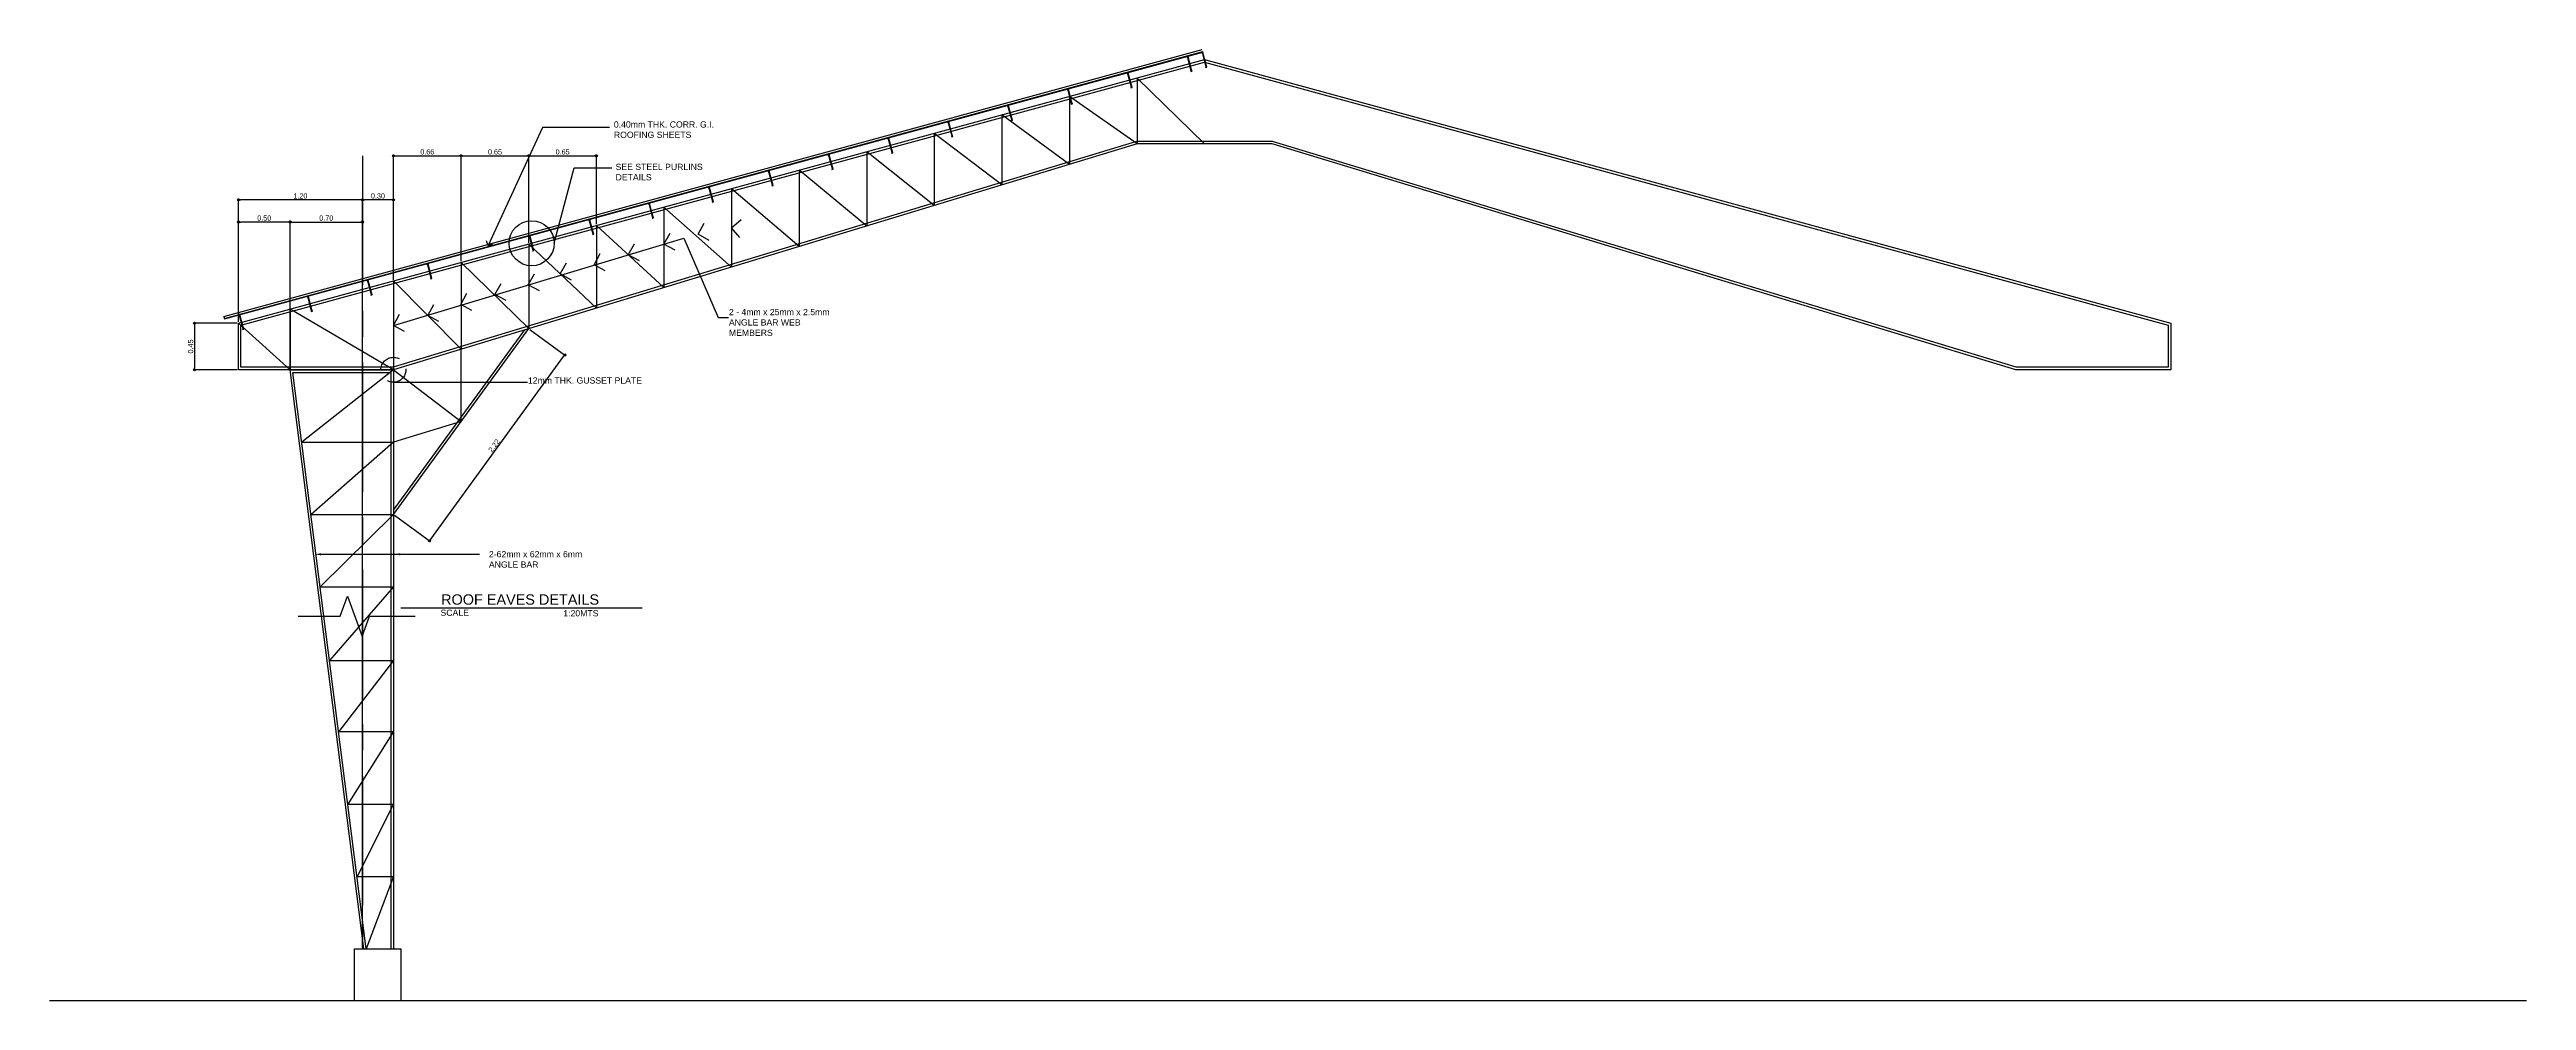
# Model space of a CAD drawing. Header units: inches. Extents: x -1369 to 1198, y -366 to 1398.
# Drawn here: x 12.1 to 36.06, y -287.04 to -277.85 of the extents above; entities that cross this region are included whole.
import ezdxf
from ezdxf import colors
from ezdxf.entities.mleader import LeaderData, LeaderLine
from ezdxf.math import Vec2, Vec3

# ---------------------------------------------------------------- set-up
doc = ezdxf.new("R2010")
doc.units = ezdxf.units.IN
doc.header["$MEASUREMENT"] = 0
doc.linetypes.add('CENTER', pattern=[2, 1.25, -0.25, 0.25, -0.25])
doc.linetypes.add('HIDDEN', pattern=[0.375, 0.25, -0.125])
doc.layers.add('dim', color=8, linetype='Continuous')
doc.styles.get("Standard").update_dxf_attribs({"font": 'arial.ttf'})
doc.dimstyles.new('20', dxfattribs={"dimtxt": 0.05, "dimasz": 0.02, "dimexe": 0.013, "dimexo": 0.0125, "dimgap": 0.0125, "dimtad": 1, "dimzin": 0, "dimdsep": 46, "dimtxsty": 'Standard', "dimblk": 'DOTBLANK', "dimcen": 0.09, "dimclrd": 256, "dimclre": 256, "dimadec": 0, "dimazin": 0, "dimtfac": 1, "dimtix": 1, "dimtofl": 0, "dimtmove": 0, "dimatfit": 3, "dimfxl": 1, "dimtolj": 1, "dimtzin": 0, "dimlwd": -1, "dimlwe": -1, "dimarcsym": 0})

# ---------------------------------------------------------------- blocks, each defined once
blk = doc.blocks.new('_DotBlank')
at = {"color": 0, "linetype": 'ByBlock', "lineweight": -2}
blk.add_line((-0.5, 0), (-1, 0), dxfattribs=at)
blk.add_circle((0, 0), 0.5, dxfattribs=at)
blk = doc.blocks.new('*D44')
at = {"layer": 'Defpoints', "color": 0, "transparency": 16777216}
for p in [(13.923, -280.494), (13.499, -280.944), (13.923, -280.944)]:
    blk.add_point(p, dxfattribs=at)
at = {"layer": 'dim', "transparency": 16777216}
for p, q in [((13.91, -280.494), (13.486, -280.494)), ((13.499, -280.514), (13.499, -280.924)), ((13.91, -280.944), (13.486, -280.944))]:
    blk.add_line(p, q, dxfattribs=at)
at = {"layer": 'dim', "transparency": 16777216, "xscale": 0.02, "yscale": 0.02, "zscale": 0.02}
for p, rotation in [((13.499, -280.494), 90), ((13.499, -280.944), 270)]:
    blk.add_blockref('_DotBlank', p, dxfattribs=dict(at, rotation=rotation))
at = {"layer": 'dim', "color": 0, "transparency": 16777216, "insert": (13.461, -280.719), "char_height": 0.05, "attachment_point": 5, "rotation": 90}
blk.add_mtext('\\A1;0.45', dxfattribs=at)
blk = doc.blocks.new('*D45')
at = {"layer": 'Defpoints', "color": 0, "transparency": 16777216}
for p in [(16.079, -278.875), (16.079, -279.906), (15.423, -280.085)]:
    blk.add_point(p, dxfattribs=at)
at = {"layer": 'dim', "transparency": 16777216}
for p, q in [((15.423, -280.073), (15.423, -278.862)), ((15.443, -278.875), (16.059, -278.875)), ((16.079, -279.894), (16.079, -278.862))]:
    blk.add_line(p, q, dxfattribs=at)
at = {"layer": 'dim', "transparency": 16777216, "xscale": 0.02, "yscale": 0.02, "zscale": 0.02, "rotation": 180}
blk.add_blockref('_DotBlank', (15.423, -278.875), dxfattribs=at)
at = {"layer": 'dim', "transparency": 16777216, "xscale": 0.02, "yscale": 0.02, "zscale": 0.02}
blk.add_blockref('_DotBlank', (16.079, -278.875), dxfattribs=at)
at = {"layer": 'dim', "color": 0, "transparency": 16777216, "insert": (15.751, -278.837), "char_height": 0.05, "attachment_point": 5}
blk.add_mtext('\\A1;0.66', dxfattribs=at)
blk = doc.blocks.new('*D46')
at = {"layer": 'Defpoints', "color": 0, "transparency": 16777216}
for p in [(16.733, -278.875), (16.079, -279.803), (16.733, -279.728)]:
    blk.add_point(p, dxfattribs=at)
at = {"layer": 'dim', "transparency": 16777216}
for p, q in [((16.079, -279.79), (16.079, -278.862)), ((16.099, -278.875), (16.713, -278.875)), ((16.733, -279.715), (16.733, -278.862))]:
    blk.add_line(p, q, dxfattribs=at)
at = {"layer": 'dim', "transparency": 16777216, "xscale": 0.02, "yscale": 0.02, "zscale": 0.02, "rotation": 180}
blk.add_blockref('_DotBlank', (16.079, -278.875), dxfattribs=at)
at = {"layer": 'dim', "transparency": 16777216, "xscale": 0.02, "yscale": 0.02, "zscale": 0.02}
blk.add_blockref('_DotBlank', (16.733, -278.875), dxfattribs=at)
at = {"layer": 'dim', "color": 0, "transparency": 16777216, "insert": (16.406, -278.837), "char_height": 0.05, "attachment_point": 5}
blk.add_mtext('\\A1;0.65', dxfattribs=at)
blk = doc.blocks.new('*D47')
at = {"layer": 'Defpoints', "color": 0, "transparency": 16777216}
for p in [(17.387, -278.875), (17.387, -279.55), (16.733, -279.728)]:
    blk.add_point(p, dxfattribs=at)
at = {"layer": 'dim', "transparency": 16777216}
for p, q in [((16.733, -279.715), (16.733, -278.862)), ((16.753, -278.875), (17.367, -278.875)), ((17.387, -279.537), (17.387, -278.862))]:
    blk.add_line(p, q, dxfattribs=at)
at = {"layer": 'dim', "transparency": 16777216, "xscale": 0.02, "yscale": 0.02, "zscale": 0.02, "rotation": 180}
blk.add_blockref('_DotBlank', (16.733, -278.875), dxfattribs=at)
at = {"layer": 'dim', "transparency": 16777216, "xscale": 0.02, "yscale": 0.02, "zscale": 0.02}
blk.add_blockref('_DotBlank', (17.387, -278.875), dxfattribs=at)
at = {"layer": 'dim', "color": 0, "transparency": 16777216, "insert": (17.06, -278.837), "char_height": 0.05, "attachment_point": 5}
blk.add_mtext('\\A1;0.65', dxfattribs=at)
blk = doc.blocks.new('*D48')
at = {"layer": 'Defpoints', "color": 0, "transparency": 16777216}
for p in [(15.123, -279.301), (15.423, -279.982), (15.123, -286.544)]:
    blk.add_point(p, dxfattribs=at)
at = {"layer": 'dim', "transparency": 16777216}
for p, q in [((15.123, -286.532), (15.123, -279.288)), ((15.403, -279.301), (15.143, -279.301)), ((15.423, -279.969), (15.423, -279.288))]:
    blk.add_line(p, q, dxfattribs=at)
at = {"layer": 'dim', "transparency": 16777216, "xscale": 0.02, "yscale": 0.02, "zscale": 0.02, "rotation": 180}
blk.add_blockref('_DotBlank', (15.123, -279.301), dxfattribs=at)
at = {"layer": 'dim', "transparency": 16777216, "xscale": 0.02, "yscale": 0.02, "zscale": 0.02}
blk.add_blockref('_DotBlank', (15.423, -279.301), dxfattribs=at)
at = {"layer": 'dim', "color": 0, "transparency": 16777216, "insert": (15.273, -279.263), "char_height": 0.05, "attachment_point": 5}
blk.add_mtext('\\A1;0.30', dxfattribs=at)
blk = doc.blocks.new('*D49')
at = {"layer": 'Defpoints', "color": 0, "transparency": 16777216}
for p in [(13.923, -279.301), (15.123, -280.063), (13.923, -280.494)]:
    blk.add_point(p, dxfattribs=at)
at = {"layer": 'dim', "transparency": 16777216}
for p, q in [((13.923, -280.482), (13.923, -279.288)), ((15.103, -279.301), (13.943, -279.301)), ((15.123, -280.051), (15.123, -279.288))]:
    blk.add_line(p, q, dxfattribs=at)
at = {"layer": 'dim', "transparency": 16777216, "xscale": 0.02, "yscale": 0.02, "zscale": 0.02, "rotation": 180}
blk.add_blockref('_DotBlank', (13.923, -279.301), dxfattribs=at)
at = {"layer": 'dim', "transparency": 16777216, "xscale": 0.02, "yscale": 0.02, "zscale": 0.02}
blk.add_blockref('_DotBlank', (15.123, -279.301), dxfattribs=at)
at = {"layer": 'dim', "color": 0, "transparency": 16777216, "insert": (14.523, -279.263), "char_height": 0.05, "attachment_point": 5}
blk.add_mtext('\\A1;1.20', dxfattribs=at)
blk = doc.blocks.new('*D50')
at = {"layer": 'Defpoints', "color": 0, "transparency": 16777216}
for p in [(15.123, -279.515), (15.123, -280.063), (14.423, -280.358)]:
    blk.add_point(p, dxfattribs=at)
at = {"layer": 'dim', "transparency": 16777216}
for p, q in [((14.423, -280.345), (14.423, -279.502)), ((14.443, -279.515), (15.103, -279.515)), ((15.123, -280.051), (15.123, -279.502))]:
    blk.add_line(p, q, dxfattribs=at)
at = {"layer": 'dim', "transparency": 16777216, "xscale": 0.02, "yscale": 0.02, "zscale": 0.02, "rotation": 180}
blk.add_blockref('_DotBlank', (14.423, -279.515), dxfattribs=at)
at = {"layer": 'dim', "transparency": 16777216, "xscale": 0.02, "yscale": 0.02, "zscale": 0.02}
blk.add_blockref('_DotBlank', (15.123, -279.515), dxfattribs=at)
at = {"layer": 'dim', "color": 0, "transparency": 16777216, "insert": (14.773, -279.477), "char_height": 0.05, "attachment_point": 5}
blk.add_mtext('\\A1;0.70', dxfattribs=at)
blk = doc.blocks.new('*D51')
at = {"layer": 'Defpoints', "color": 0, "transparency": 16777216}
for p in [(13.923, -279.515), (13.923, -280.391), (14.423, -280.944)]:
    blk.add_point(p, dxfattribs=at)
at = {"layer": 'dim', "transparency": 16777216}
for p, q in [((13.923, -280.378), (13.923, -279.502)), ((14.403, -279.515), (13.943, -279.515)), ((14.423, -280.932), (14.423, -279.502))]:
    blk.add_line(p, q, dxfattribs=at)
at = {"layer": 'dim', "transparency": 16777216, "xscale": 0.02, "yscale": 0.02, "zscale": 0.02, "rotation": 180}
blk.add_blockref('_DotBlank', (13.923, -279.515), dxfattribs=at)
at = {"layer": 'dim', "transparency": 16777216, "xscale": 0.02, "yscale": 0.02, "zscale": 0.02}
blk.add_blockref('_DotBlank', (14.423, -279.515), dxfattribs=at)
at = {"layer": 'dim', "color": 0, "transparency": 16777216, "insert": (14.173, -279.477), "char_height": 0.05, "attachment_point": 5}
blk.add_mtext('\\A1;0.50', dxfattribs=at)
blk = doc.blocks.new('*D52')
at = {"layer": 'Defpoints', "color": 0, "transparency": 16777216}
for p in [(16.733, -280.547), (17.082, -280.801), (15.423, -282.344)]:
    blk.add_point(p, dxfattribs=at)
at = {"layer": 'dim', "transparency": 16777216}
for p, q in [((16.743, -280.554), (17.092, -280.809)), ((15.784, -282.583), (17.07, -280.817)), ((15.433, -282.352), (15.782, -282.606))]:
    blk.add_line(p, q, dxfattribs=at)
at = {"layer": 'dim', "transparency": 16777216, "xscale": 0.02, "yscale": 0.02, "zscale": 0.02}
for p, rotation in [((17.082, -280.801), 53.91856714538081), ((15.772, -282.599), 233.9185671453808)]:
    blk.add_blockref('_DotBlank', p, dxfattribs=dict(at, rotation=rotation))
at = {"layer": 'dim', "color": 0, "transparency": 16777216, "insert": (16.397, -281.678), "char_height": 0.05, "attachment_point": 5, "rotation": 53.9186}
blk.add_mtext('\\A1;2.22', dxfattribs=at)

msp = doc.modelspace()

# ---------------------------------------------------------------- linework, layer by layer
at = {"color": 8}
for p, q in [((13.7878, -280.4471), (23.2545, -277.8652)), ((13.7828, -280.4288), (13.7894, -280.453))]:
    msp.add_line(p, q, dxfattribs=at)
at = {"color": 1}
for p, q in [((23.1114, -277.9106), (23.0993, -277.9139)), ((23.0993, -277.9139), (23.1001, -277.9169)), ((23.1001, -277.9169), (23.1092, -277.9144)), ((23.1092, -277.9144), (23.1116, -277.9235)), ((23.1146, -277.9227), (23.1114, -277.9106)), ((23.1116, -277.9235), (23.1146, -277.9227)), ((23.2561, -277.8711), (23.244, -277.8744)), ((23.244, -277.8744), (23.2448, -277.8774)), ((23.2448, -277.8774), (23.2539, -277.875)), ((23.2539, -277.875), (23.2563, -277.884)), ((23.2594, -277.8832), (23.2561, -277.8711)), ((23.2563, -277.884), (23.2594, -277.8832)), ((23.2917, -278.0137), (23.2827, -278.0161)), ((23.2827, -278.0161), (23.2835, -278.0191)), ((23.2835, -278.0191), (23.2955, -278.0159)), ((23.2922, -278.0038), (23.2892, -278.0046)), ((23.2892, -278.0046), (23.2917, -278.0137)), ((23.2955, -278.0159), (23.2922, -278.0038)), ((21.9536, -278.2263), (21.9416, -278.2296)), ((21.9416, -278.2296), (21.9424, -278.2327)), ((21.9424, -278.2327), (21.9514, -278.2302)), ((21.9514, -278.2302), (21.9539, -278.2392)), ((21.9569, -278.2384), (21.9536, -278.2263)), ((21.9539, -278.2392), (21.9569, -278.2384)), ((22.5325, -278.0685), (22.5204, -278.0718)), ((22.5204, -278.0718), (22.5213, -278.0748)), ((22.5213, -278.0748), (22.5303, -278.0723)), ((22.5303, -278.0723), (22.5328, -278.0814)), ((22.5358, -278.0805), (22.5325, -278.0685)), ((22.5328, -278.0814), (22.5358, -278.0805)), ((22.5681, -278.211), (22.5591, -278.2135)), ((22.5591, -278.2135), (22.5599, -278.2165)), ((22.5599, -278.2165), (22.572, -278.2132)), ((22.5687, -278.2011), (22.5657, -278.202)), ((22.5657, -278.202), (22.5681, -278.211)), ((22.572, -278.2132), (22.5687, -278.2011)), ((23.147, -278.0531), (23.1379, -278.0556)), ((23.1379, -278.0556), (23.1388, -278.0586)), ((23.1388, -278.0586), (23.1508, -278.0553)), ((23.1475, -278.0433), (23.1445, -278.0441)), ((23.1445, -278.0441), (23.147, -278.0531)), ((23.1508, -278.0553), (23.1475, -278.0433)), ((21.3748, -278.3842), (21.3627, -278.3875)), ((21.3627, -278.3875), (21.3635, -278.3905)), ((21.3635, -278.3905), (21.3726, -278.3881)), ((21.3726, -278.3881), (21.3751, -278.3971)), ((21.3781, -278.3963), (21.3748, -278.3842)), ((21.3751, -278.3971), (21.3781, -278.3963)), ((21.411, -278.5169), (21.4079, -278.5177)), ((21.4079, -278.5177), (21.4104, -278.5267)), ((21.4142, -278.5289), (21.411, -278.5169)), ((21.9893, -278.3689), (21.9802, -278.3713)), ((21.9802, -278.3713), (21.981, -278.3744)), ((21.981, -278.3744), (21.9931, -278.3711)), ((21.9898, -278.359), (21.9868, -278.3598)), ((21.9868, -278.3598), (21.9893, -278.3689)), ((21.9931, -278.3711), (21.9898, -278.359)), ((20.2171, -278.7), (20.205, -278.7032)), ((20.205, -278.7032), (20.2058, -278.7063)), ((20.2058, -278.7063), (20.2149, -278.7038)), ((20.2149, -278.7038), (20.2173, -278.7128)), ((20.2203, -278.712), (20.2171, -278.7)), ((20.2173, -278.7128), (20.2203, -278.712)), ((20.7959, -278.5421), (20.7839, -278.5454)), ((20.7839, -278.5454), (20.7847, -278.5484)), ((20.7847, -278.5484), (20.7937, -278.5459)), ((20.7937, -278.5459), (20.7962, -278.555)), ((20.7992, -278.5541), (20.7959, -278.5421)), ((20.7962, -278.555), (20.7992, -278.5541)), ((20.8315, -278.6846), (20.8225, -278.6871)), ((20.8225, -278.6871), (20.8233, -278.6901)), ((20.8233, -278.6901), (20.8354, -278.6868)), ((20.8321, -278.6747), (20.8291, -278.6756)), ((20.8291, -278.6756), (20.8315, -278.6846)), ((20.8354, -278.6868), (20.8321, -278.6747)), ((21.4104, -278.5267), (21.4014, -278.5292)), ((21.4014, -278.5292), (21.4022, -278.5322)), ((21.4022, -278.5322), (21.4142, -278.5289)), ((19.6382, -278.8578), (19.6261, -278.8611)), ((19.6261, -278.8611), (19.627, -278.8641)), ((19.627, -278.8641), (19.636, -278.8617)), ((19.636, -278.8617), (19.6385, -278.8707)), ((19.6415, -278.8699), (19.6382, -278.8578)), ((19.6385, -278.8707), (19.6415, -278.8699)), ((19.6744, -278.9905), (19.6714, -278.9913)), ((19.6714, -278.9913), (19.6738, -279.0004)), ((19.6777, -279.0025), (19.6744, -278.9905)), ((20.2527, -278.8425), (20.2436, -278.8449)), ((20.2436, -278.8449), (20.2445, -278.848)), ((20.2445, -278.848), (20.2565, -278.8447)), ((20.2532, -278.8326), (20.2502, -278.8334)), ((20.2502, -278.8334), (20.2527, -278.8425)), ((20.2565, -278.8447), (20.2532, -278.8326)), ((18.4805, -279.1736), (18.4684, -279.1769)), ((18.4684, -279.1769), (18.4692, -279.1799)), ((18.4692, -279.1799), (18.4783, -279.1774)), ((18.4783, -279.1774), (18.4808, -279.1865)), ((18.4838, -279.1856), (18.4805, -279.1736)), ((18.4808, -279.1865), (18.4838, -279.1856)), ((19.0593, -279.0157), (19.0473, -279.019)), ((19.0473, -279.019), (19.0481, -279.022)), ((19.0481, -279.022), (19.0572, -279.0195)), ((19.0572, -279.0195), (19.0596, -279.0286)), ((19.0626, -279.0278), (19.0593, -279.0157)), ((19.0596, -279.0286), (19.0626, -279.0278)), ((19.095, -279.1582), (19.0859, -279.1607)), ((19.0859, -279.1607), (19.0868, -279.1637)), ((19.0868, -279.1637), (19.0988, -279.1604)), ((19.0955, -279.1484), (19.0925, -279.1492)), ((19.0925, -279.1492), (19.095, -279.1582)), ((19.0988, -279.1604), (19.0955, -279.1484)), ((19.6738, -279.0004), (19.6648, -279.0028)), ((19.6648, -279.0028), (19.6656, -279.0058)), ((19.6656, -279.0058), (19.6777, -279.0025)), ((17.9016, -279.3314), (17.8896, -279.3347)), ((17.8896, -279.3347), (17.8904, -279.3377)), ((17.8904, -279.3377), (17.8994, -279.3353)), ((17.8994, -279.3353), (17.9019, -279.3443)), ((17.9049, -279.3435), (17.9016, -279.3314)), ((17.9019, -279.3443), (17.9049, -279.3435)), ((17.9373, -279.474), (17.9282, -279.4764)), ((17.9282, -279.4764), (17.929, -279.4794)), ((17.929, -279.4794), (17.9411, -279.4762)), ((17.9378, -279.4641), (17.9348, -279.4649)), ((17.9348, -279.4649), (17.9373, -279.474)), ((17.9411, -279.4762), (17.9378, -279.4641)), ((18.5161, -279.3161), (18.5071, -279.3186)), ((18.5071, -279.3186), (18.5079, -279.3216)), ((18.5079, -279.3216), (18.52, -279.3183)), ((18.5167, -279.3062), (18.5136, -279.307)), ((18.5136, -279.307), (18.5161, -279.3161)), ((18.52, -279.3183), (18.5167, -279.3062)), ((16.7439, -279.6472), (16.7319, -279.6505)), ((16.7319, -279.6505), (16.7327, -279.6535)), ((16.7327, -279.6535), (16.7417, -279.651)), ((16.7417, -279.651), (16.7442, -279.6601)), ((16.7472, -279.6592), (16.7439, -279.6472)), ((16.7442, -279.6601), (16.7472, -279.6592)), ((17.3228, -279.4893), (17.3107, -279.4926)), ((17.3107, -279.4926), (17.3115, -279.4956)), ((17.3115, -279.4956), (17.3206, -279.4931)), ((17.3206, -279.4931), (17.323, -279.5022)), ((17.3261, -279.5014), (17.3228, -279.4893)), ((17.323, -279.5022), (17.3261, -279.5014)), ((17.3584, -279.6318), (17.3494, -279.6343)), ((17.3494, -279.6343), (17.3502, -279.6373)), ((17.3502, -279.6373), (17.3622, -279.634)), ((17.3589, -279.622), (17.3559, -279.6228)), ((17.3559, -279.6228), (17.3584, -279.6318)), ((17.3622, -279.634), (17.3589, -279.622)), ((15.7567, -279.9164), (15.7446, -279.9197)), ((15.7446, -279.9197), (15.7455, -279.9227)), ((15.7455, -279.9227), (15.7545, -279.9203)), ((15.7545, -279.9203), (15.757, -279.9293)), ((15.76, -279.9285), (15.7567, -279.9164)), ((15.757, -279.9293), (15.76, -279.9285)), ((16.7795, -279.7897), (16.7705, -279.7922)), ((16.7705, -279.7922), (16.7713, -279.7952)), ((16.7713, -279.7952), (16.7834, -279.7919)), ((16.7801, -279.7798), (16.7771, -279.7807)), ((16.7771, -279.7807), (16.7795, -279.7897)), ((16.7834, -279.7919), (16.7801, -279.7798)), ((15.1778, -280.0743), (15.1658, -280.0776)), ((15.1658, -280.0776), (15.1666, -280.0806)), ((15.1666, -280.0806), (15.1756, -280.0781)), ((15.1756, -280.0781), (15.1781, -280.0872)), ((15.1811, -280.0864), (15.1778, -280.0743)), ((15.1781, -280.0872), (15.1811, -280.0864)), ((15.7923, -280.0589), (15.7833, -280.0614)), ((15.7833, -280.0614), (15.7841, -280.0644)), ((15.7841, -280.0644), (15.7962, -280.0611)), ((15.7929, -280.0491), (15.7899, -280.0499)), ((15.7899, -280.0499), (15.7923, -280.0589)), ((15.7962, -280.0611), (15.7929, -280.0491)), ((13.9356, -280.4062), (13.9236, -280.4095)), ((13.9236, -280.4095), (13.9244, -280.4125)), ((13.9244, -280.4125), (13.9335, -280.41)), ((13.9335, -280.41), (13.9359, -280.4191)), ((13.9389, -280.4183), (13.9356, -280.4062)), ((13.9359, -280.4191), (13.9389, -280.4183)), ((14.599, -280.2322), (14.5869, -280.2355)), ((14.5869, -280.2355), (14.5877, -280.2385)), ((14.5877, -280.2385), (14.5968, -280.236)), ((14.5968, -280.236), (14.5992, -280.245)), ((14.6023, -280.2442), (14.599, -280.2322)), ((14.5992, -280.245), (14.6023, -280.2442)), ((14.6346, -280.3747), (14.6256, -280.3772)), ((14.6256, -280.3772), (14.6264, -280.3802)), ((14.6264, -280.3802), (14.6384, -280.3769)), ((14.6352, -280.3648), (14.6321, -280.3656)), ((14.6321, -280.3656), (14.6346, -280.3747)), ((14.6384, -280.3769), (14.6352, -280.3648)), ((15.2135, -280.2168), (15.2044, -280.2193)), ((15.2044, -280.2193), (15.2052, -280.2223)), ((15.2052, -280.2223), (15.2173, -280.219)), ((15.214, -280.2069), (15.211, -280.2078)), ((15.211, -280.2078), (15.2135, -280.2168)), ((15.2173, -280.219), (15.214, -280.2069)), ((13.9713, -280.5487), (13.9622, -280.5512)), ((13.9622, -280.5512), (13.9631, -280.5542)), ((13.9631, -280.5542), (13.9751, -280.5509)), ((13.9718, -280.5388), (13.9688, -280.5397)), ((13.9688, -280.5397), (13.9713, -280.5487)), ((13.9751, -280.5509), (13.9718, -280.5388))]:
    msp.add_line(p, q, dxfattribs=at)
for p, q in [((15.0478, -287.0443), (15.0478, -286.5443)), ((15.4978, -287.0443), (15.4978, -286.5443))]:
    msp.add_line(p, q)
at = {"color": 8}
for points in [[(13.7828, -280.4288), (23.2495, -277.847)], [(13.7894, -280.453), (23.2561, -277.8711)], [(15.1607, -286.5443), (14.4508, -280.9693), (15.3978, -280.9693), (15.3978, -286.5443)]]:
    msp.add_lwpolyline(points, dxfattribs=at)
at = {"color": 1}
for points in [[(22.6188, -278.7598), (15.4228, -280.9443), (13.9228, -280.9443), (13.9228, -280.4943), (23.2728, -277.9443), (32.6228, -280.4943), (32.6228, -280.9443), (31.1228, -280.9443), (23.9268, -278.7598), (22.6188, -278.7598)], [(23.1092, -277.9144), (23.147, -278.0531), (23.144, -278.0539), (23.1061, -277.9153), (23.1092, -277.9144)], [(23.2539, -277.875), (23.2917, -278.0137), (23.2887, -278.0145), (23.2509, -277.8758), (23.2539, -277.875)], [(21.9514, -278.2302), (21.9893, -278.3689), (21.9863, -278.3697), (21.9484, -278.231), (21.9514, -278.2302)], [(22.5303, -278.0723), (22.5681, -278.211), (22.5651, -278.2118), (22.5273, -278.0731), (22.5303, -278.0723)], [(21.3726, -278.3881), (21.4104, -278.5267), (21.4074, -278.5276), (21.3696, -278.3889), (21.3726, -278.3881)], [(17.5156, -278.6023), (16.866, -278.6023), (16.3397, -279.7422), (16.3227, -279.6985)], [(20.2149, -278.7038), (20.2527, -278.8425), (20.2497, -278.8433), (20.2119, -278.7046), (20.2149, -278.7038)], [(20.7937, -278.5459), (20.8315, -278.6846), (20.8285, -278.6854), (20.7907, -278.5467), (20.7937, -278.5459)], [(16.9787, -279.7204), (17.1718, -278.9912), (17.5376, -278.9912)], [(19.636, -278.8617), (19.6738, -279.0004), (19.6708, -279.0012), (19.633, -278.8625), (19.636, -278.8617)], [(18.4783, -279.1774), (18.5161, -279.3161), (18.5131, -279.3169), (18.4753, -279.1782), (18.4783, -279.1774)], [(19.0572, -279.0195), (19.095, -279.1582), (19.092, -279.159), (19.0541, -279.0204), (19.0572, -279.0195)], [(17.8994, -279.3353), (17.9373, -279.474), (17.9342, -279.4748), (17.8964, -279.3361), (17.8994, -279.3353)], [(15.4228, -280.5148), (18.2339, -279.6715), (18.5657, -280.4375), (18.6662, -280.4375), (18.6662, -280.4375)], [(16.7417, -279.651), (16.7795, -279.7897), (16.7765, -279.7905), (16.7387, -279.6518), (16.7417, -279.651)], [(17.3206, -279.4931), (17.3584, -279.6318), (17.3554, -279.6327), (17.3176, -279.494), (17.3206, -279.4931)], [(18.1481, -279.7886), (18.0408, -279.7294), (18.1001, -279.6222)], [(18.4793, -279.6931), (18.3721, -279.634), (18.4314, -279.5268)], [(18.776, -279.6637), (18.6948, -279.5719), (18.7866, -279.4908)], [(15.7545, -279.9203), (15.7923, -280.0589), (15.7893, -280.0598), (15.7515, -279.9211), (15.7545, -279.9203)], [(16.3397, -279.7422), (16.3851, -279.7259)], [(17.1447, -280.0767), (17.0375, -280.0176), (17.0968, -279.9104)], [(17.4717, -279.9876), (17.3645, -279.9284), (17.4238, -279.8212)], [(17.8029, -279.8921), (17.6957, -279.8329), (17.755, -279.7258)], [(15.1756, -280.0781), (15.2135, -280.2168), (15.2104, -280.2176), (15.1726, -280.079), (15.1756, -280.0781)], [(16.5128, -280.2753), (16.4055, -280.2162), (16.4648, -280.109)], [(16.8358, -280.1823), (16.7285, -280.1231), (16.7878, -280.0159)], [(13.9335, -280.41), (13.9713, -280.5487), (13.9683, -280.5495), (13.9304, -280.4109), (13.9335, -280.41)], [(14.5968, -280.236), (14.6346, -280.3747), (14.6316, -280.3755), (14.5938, -280.2368), (14.5968, -280.236)], [(15.5301, -280.574), (15.4228, -280.5148), (15.4821, -280.4076)], [(15.862, -280.4783), (15.7547, -280.4191), (15.814, -280.3119)], [(16.1818, -280.3707), (16.0745, -280.3115), (16.1338, -280.2043)], [(15.4228, -282.3019), (16.6931, -280.5587)], [(15.1355, -286.5443), (14.4228, -280.9443), (15.4228, -280.9443), (15.4228, -286.5443)], [(15.4228, -281.065), (16.7209, -281.065)], [(15.4953, -283.2478), (17.8313, -283.2478)]]:
    msp.add_lwpolyline(points, dxfattribs=at)
at = {"color": 8}
msp.add_lwpolyline([(22.6151, -278.7348), (15.4191, -280.9193), (13.9478, -280.9193), (13.9478, -280.5134), (23.2728, -277.9702), (32.5978, -280.5134), (32.5978, -280.9193), (31.1265, -280.9193), (23.9305, -278.7348)], close=True, dxfattribs=at)
for points in [[(23.2728, -278.7598), (22.6188, -278.1227), (22.6188, -278.7598), (21.9648, -278.301), (21.9648, -278.9583), (21.3108, -278.4794), (21.3108, -279.1569), (20.6568, -278.6578), (20.6568, -279.3554), (20.0028, -278.8361), (20.0028, -279.5539), (19.3488, -279.0145), (19.3488, -279.7525), (18.6948, -279.1929), (18.6948, -279.951), (18.0408, -279.3712), (18.0408, -280.1496), (17.3868, -279.5496), (17.3868, -280.3481), (16.7328, -279.728), (16.7328, -280.5466), (16.0788, -279.9063), (16.0788, -280.7452), (15.4228, -280.0852), (15.4228, -280.9443), (14.4228, -280.358), (14.4228, -280.9443), (13.9228, -280.4943)], [(15.4228, -282.3443), (16.7328, -280.5466)], [(15.4228, -280.9443), (16.0778, -281.4455), (16.0778, -280.7455)], [(15.4228, -280.9443), (14.5368, -281.6443), (15.4228, -281.6443), (14.6259, -282.3443), (15.4228, -282.3443), (14.715, -283.0443), (15.4228, -283.0443), (14.8058, -283.7568), (15.4228, -283.7568), (14.8933, -284.4443), (15.4228, -284.4443), (14.9824, -285.1443), (15.4228, -285.1443), (15.0716, -285.8443), (15.4228, -285.8443), (15.1607, -286.5443)], [(16.0778, -281.4455), (15.4228, -281.6443)], [(15.0478, -286.5443), (15.4978, -286.5443)], [(12.0953, -287.0443), (36.0642, -287.0443)]]:
    msp.add_lwpolyline(points)
at = {"color": 1, "linetype": 'CENTER'}
msp.add_lwpolyline([(15.1228, -278.8747), (15.1228, -286.5443)], dxfattribs=at)
at = {"color": 1, "linetype": 'Continuous'}
msp.add_lwpolyline([(14.5009, -283.3286), (14.9063, -283.3286), (14.9772, -283.1337), (15.1191, -283.5235), (15.19, -283.3286), (15.6336, -283.3286)], dxfattribs=at)
at = {"color": 1}
msp.add_circle((16.7606, -279.7204), 0.2181, dxfattribs=at)
at = {"color": 1, "linetype": 'HIDDEN'}
msp.add_circle((15.4228, -280.9443), 0.1207, dxfattribs=at)

# ---------------------------------------------------------------- texts
at = {"attachment_point": 1}
for s, width, insert, char_height in [('0.40mm THK. CORR. G.I.\\PROOFING SHEETS', 1.059823, (17.5565, -278.5416), 0.06), ('SEE STEEL PURLINS\\PDETAILS', 1.993678, (17.5728, -278.9519), 0.06), ('2 - 4mm x 25mm x 2.5mm\\PANGLE BAR WEB MEMBERS', 1.046821, (18.6698, -280.3561), 0.06), ('12mm THK. GUSSET PLATE', 1.993678, (16.725, -281.0175), 0.06), ('SCALE', 0.949909, (15.8787, -283.2642), 0.06), ('ROOF EAVES DETAILS', 3.859407, (15.8844, -283.1164), 0.1), ('1:20MTS', 0.949909, (17.0671, -283.2693), 0.06)]:
    msp.add_mtext_dynamic_manual_height_columns(s, width=width, gutter_width=1, heights=[0], dxfattribs=dict(at, insert=insert, char_height=char_height))

# ---------------------------------------------------------------- dimensions: what is measured, and where the dimension line sits
at = {"layer": 'dim', "color": 0}
for base, p1, p2, picture, middle in [((16.0788, -278.8747), (15.4228, -280.0852), (16.0788, -279.9063), '*D45', (15.7508, -278.8367)), ((16.7328, -278.8747), (16.0788, -279.8027), (16.7328, -279.728), '*D46', (16.4058, -278.8367)), ((17.3868, -278.8747), (16.7328, -279.728), (17.3868, -279.5496), '*D47', (17.0598, -278.8367)), ((13.9228, -279.3012), (15.1228, -280.0634), (13.9228, -280.4943), '*D49', (14.5228, -279.2631)), ((15.1228, -279.3012), (15.4228, -279.9816), (15.1228, -286.5443), '*D48', (15.2728, -279.2631)), ((13.9228, -279.5148), (14.4228, -280.9443), (13.9228, -280.3907), '*D51', (14.1728, -279.4767)), ((15.1228, -279.5148), (14.4228, -280.358), (15.1228, -280.0634), '*D50', (14.7728, -279.4767))]:
    dim = msp.add_linear_dim(base=base, p1=p1, p2=p2, dimstyle='20', dxfattribs=at)
    dim.commit()
    dim.dimension.update_dxf_attribs({"geometry": picture, "text_midpoint": middle})
dim = msp.add_linear_dim(base=(13.4992, -280.9443), p1=(13.9228, -280.4943), p2=(13.9228, -280.9443), angle=90, dimstyle='20', dxfattribs=at)
dim.commit()
dim.dimension.update_dxf_attribs({"geometry": '*D44', "text_midpoint": (13.4612, -280.7193)})
dim = msp.add_aligned_dim(p1=(15.4228, -282.3443), p2=(16.7328, -280.5466), distance=-0.432, dimstyle='20', dxfattribs=at)
dim.commit()
dim.dimension.update_dxf_attribs({"geometry": '*D52', "text_midpoint": (16.3966, -281.6778)})

# ---------------------------------------------------------------- leaders
at = {"color": 1}
ml = msp.add_multileader_mtext('Standard', dxfattribs=at)
ml.set_content('{\\C7;2-62mm x 62mm x 6mm\\PANGLE BAR}', color=1)
ml.set_leader_properties()
ml.build(insert=Vec2(0, 0))
ml.multileader.update_dxf_attribs({"dogleg_length": 0.36, "arrow_head_size": 0.06})
ctx = ml.context
ctx.base_point, ctx.char_height, ctx.arrow_head_size, ctx.landing_gap_size, ctx.plane_origin = Vec3(16.257, -282.7288), 0.06, 0.06, 0.09, Vec3(14.8677, -282.7288)
notes = []
notes.append((ctx, [(0, (1, 1, 0), (16.0697, -282.7288), (1, 0), 0.1873, [(0, [(14.6609, -282.7288)], 0, [])])]))
ctx.mtext.insert, ctx.mtext.flow_direction = Vec3(16.347, -282.6983), 5
ml = msp.add_multileader_mtext('Standard', dxfattribs=at)
ml.set_content('', color=1)
ml.set_leader_properties()
ml.build(insert=Vec2(0, 0))
ml.multileader.update_dxf_attribs({"dogleg_length": 0.36, "arrow_head_size": 0.06})
ctx = ml.context
ctx.base_point, ctx.char_height, ctx.arrow_head_size, ctx.landing_gap_size, ctx.plane_origin = Vec3(16.1633, -282.7288), 0.06, 0.06, 0.09, Vec3(15.429, -282.7288)
notes.append((ctx, [(0, (1, 1, 0), (15.9006, -282.7288), (1, 0), 0.2627, [(0, [(15.429, -282.7288)], 0, [])])]))
ctx.mtext.insert, ctx.mtext.flow_direction = Vec3(16.2533, -282.6988), 5
for ctx, leaders in notes:
    for number, flags, end, landing, length, lines in leaders:
        leader = LeaderData()
        leader.index, (leader.has_last_leader_line, leader.has_dogleg_vector, leader.attachment_direction) = number, flags
        leader.last_leader_point, leader.dogleg_vector, leader.dogleg_length = Vec3(end), Vec3(landing), length
        for number, points, colour, breaks in lines:
            line = LeaderLine()
            line.index, line.vertices, line.color, line.breaks = number, Vec3.list(points), colors.encode_raw_color(colour), breaks
            leader.lines.append(line)
        ctx.leaders.append(leader)

doc.saveas('drawing.dxf')
